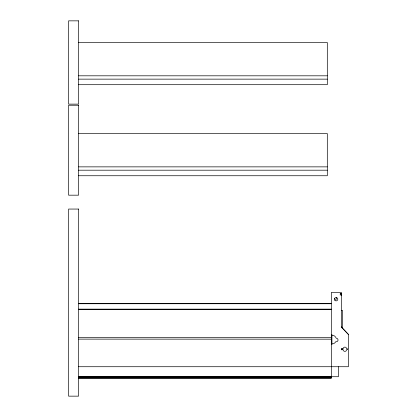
<?xml version="1.0" encoding="UTF-8"?>
<svg xmlns="http://www.w3.org/2000/svg" width="417" height="417" viewBox="0 0 417 417"><rect width="100%" height="100%" fill="white"/><g stroke="black" fill="none" stroke-linecap="round" stroke-linejoin="round"><path stroke-width="0.63" d="M341.414 294.882C341.414 295.726 341.414 293.406 340.439 293.5M78.589 42.503L327.309 42.503L327.309 84.698L78.589 84.698M78.589 75.811L327.309 75.811M78.589 79.141L327.309 79.141M78.589 133.549L327.309 133.549L327.309 175.745L78.589 175.745M78.589 166.863L327.309 166.863M78.589 170.193L327.309 170.193M340.246 295.278L340.246 293.448L341.356 293.448M78.589 303.612L331.359 303.612M78.589 303.738L331.359 303.738M78.589 309.164L331.359 309.164M78.589 309.289L331.359 309.289M341.356 310.321L342.466 310.321L342.466 328.471M331.359 335.086L331.916 335.086M78.589 337.509L331.359 337.509M78.589 339.12L331.359 339.172M331.359 343.9L331.916 343.9M341.356 348.883L343.108 348.883A1.762 1.762 0 0 1 344.869 347.121A1.762 1.762 0 0 1 346.636 348.883L348.404 348.883L348.404 334.424L341.356 327.011L348.404 334.424M341.356 349.608L343.108 349.608A1.762 1.762 0 0 0 344.869 351.369A1.762 1.762 0 0 0 346.636 349.608L348.404 349.608L348.404 366.725L78.589 366.725M78.589 376.707L338.411 376.718L338.411 366.725M78.589 376.874L331.359 376.874M78.589 377.818L331.359 377.818M78.589 377.984L331.359 377.943M78.589 378.104L331.359 378.104L331.359 292.395L341.356 292.4L341.356 327.825M340.246 293.448L341.054 294.209L341.356 295.278M342.466 348.57L342.466 349.868M341.356 348.539L341.356 349.868M331.916 334.95L331.916 344.03M336.42 297.441A1.11 1.11 0 0 1 336.06 299.25A1.11 1.11 0 0 1 334.528 298.223M331.916 343.952A4.405 4.405 0 0 0 335.732 341.752L335.81 341.695A1.762 1.762 0 0 0 338.01 340.225A1.762 1.762 0 0 0 336.264 338.234L335.732 337.343A4.405 4.405 0 0 0 331.916 335.143M78.589 20.85L68.596 20.85L68.596 104.125L78.589 104.125L78.589 20.85M78.589 105.235L68.596 105.235L68.596 195.177L78.589 195.177L78.589 105.235M78.589 209.058L68.596 209.058L68.596 396.15L78.589 396.15L78.589 209.058M334.96 300.396A1.668 1.668 0 0 0 337.749 299.646A1.668 1.668 0 0 0 335.706 297.608A1.668 1.668 0 0 0 334.96 300.396"/></g></svg>
